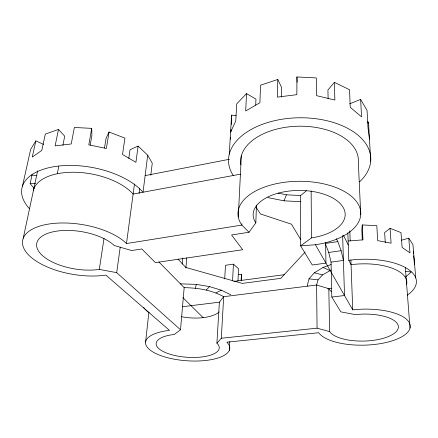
<?xml version="1.0" encoding="UTF-8"?>
<svg xmlns="http://www.w3.org/2000/svg" width="438" height="438" viewBox="0 0 438 438"><rect width="100%" height="100%" fill="white"/><g stroke="black" fill="none" stroke-linecap="round" stroke-linejoin="round"><path stroke-width="0.66" d="M306.414 190.754L300.671 195.534L300.616 245.882L312.272 264.99L325.954 263.134L325.576 242.192M349.639 103.85L360.649 99.388L361.525 116.837L350.252 107.31L349.529 89.719L334.38 82.333L334.878 100.017L316.57 95.659L316.345 77.931L296.926 76.951L296.844 94.663L277.413 97.11L277.785 79.464L260.533 85.213L259.904 102.733L245.702 110.967L246.528 93.606L255.945 99.103L255.71 105.087M281.53 97.11L281.694 87.682L277.785 79.464M231.302 124.523L231.488 118.484M231.532 117.143L231.593 115.128L236.142 115.747M158.846 261.908L184.174 287.656C197.757 287.881 211.68 289.978 223.681 296.69L221.294 338.245L216.903 343.206A31.651 11.519 4.1 0 1 200.199 357.151A31.651 11.519 4.1 0 1 158.917 348.703A31.651 11.519 4.1 0 1 174.231 334.473L180.511 329.781L116.694 272.65L99.306 269.408A41.889 18.954 9.1 0 1 42.251 255.381A41.889 18.954 9.1 0 1 57.46 231.034A41.889 18.954 9.1 0 1 114.23 245.51L131.685 250.547L141.813 248.965L155.397 262.636L242.696 249.731L231.565 234.971L249.041 232.244L255.825 222.849L256.46 205.104M241.212 280.616L241.486 274.549L238.299 274.577M237.971 281.004L238.557 268.735L233.427 264.158L225.482 265.28L224.699 278.935M241.918 223.725L241.858 225.083L249.041 232.244M238.272 217.056L241.343 155.813M229.337 350.307L229.769 341.541M232.567 280.895L233.427 264.158M229.266 154.247L231.593 115.128M230.487 139.279L230.602 137.264M230.925 131.904L231.04 129.889M216.903 343.206L219.378 302.176L223.681 296.69L316.603 285.007L328.807 288.686A33.835 14.788 -1.9 0 0 331.457 291.653M241.13 279.586L241.486 274.549M180.511 329.781L184.174 287.656M185.882 268.034L186.769 257.878M401.345 240.254L408.774 238.168L409.979 252.868L402.128 247.415L401 232.594L390.083 228.302L391.096 243.205L377.682 240.61L376.817 225.669L362.264 224.935L361.832 229.813L362.297 239.914M182.208 264.065L182.761 257.938M145.586 342.051L148.898 312.223M150.781 175.304L152.26 163.193L147.71 155.227L138.107 146.078L130.031 149.708L128.794 158.457M147.71 155.227L143.034 192.222A65.048 33.168 10.2 0 0 55.829 166.402A65.048 33.168 10.2 0 0 29.362 208.581M139.065 193.481L139.678 188.751M138.107 146.078L135.917 162.317L122.509 154.483L124.918 138.112L109.04 132.019L106.078 138.277L104.485 148.082M255.825 222.849A46.012 24.172 -0.2 0 1 284.771 191.702A46.012 24.172 -0.2 0 1 343.2 207.486A46.012 24.172 -0.2 0 1 311.484 237.883L300.616 245.882L315.404 244.727L352.727 309.852A46.609 18.007 -1.3 0 1 408.857 321.914A46.609 18.007 -1.3 0 1 375.47 344.356A46.609 18.007 -1.3 0 1 318.7 332.727L226.818 342.182A42.223 15.374 4.1 0 1 204.103 360.638A42.223 15.374 4.1 0 1 149.259 349.338A42.223 15.374 4.1 0 1 169.506 330.372L105.881 275.119A55.905 25.322 9.1 0 1 29.762 256.104A55.905 25.322 9.1 0 1 50.896 223.73A55.905 25.322 9.1 0 1 126.489 243.544L134.466 184.004M116.694 272.65L120.226 247.136M99.306 269.408L104.009 238.414M109.04 132.019L106.39 148.477L88.81 144.858L91.712 128.361L74.372 127.48L71.23 143.965L55.128 145.881L58.468 129.456L45.3 134.083L41.813 150.393L32.281 157.067L35.845 140.899L43.603 144.381M90.19 145.137L91.909 135.315L91.712 128.361M33.354 190.295A53.836 27.435 10.1 0 1 57.307 173.744L58.741 166.435M62.908 145.317L64.709 136.185L58.468 129.456M23.219 238.316L37.63 170.853M34.115 188.313L30.14 183.642L31.979 175.184M22.464 186.112L30.682 149.298L35.845 140.899M195.386 288.226L196.35 284.388L209.583 286.611L221.327 290.175L230.7 294.763M331.133 264.503L323.069 267.443L314.281 272.819L308.998 278.847L307.421 285.072L307.777 286.113M331.068 270.06L322.516 274.9L318.032 279.855L316.603 285.007L317.068 328.171L329.655 331.599A34.93 13.485 -1.3 0 0 371.971 340.512A34.93 13.485 -1.3 0 0 397.397 323.764A34.93 13.485 -1.3 0 0 355.453 314.61L340.857 311.878L331.812 297.041L331.046 262.116L328.714 252.458L325.264 243.44L337.829 241.623L341.142 250.711L343.419 260.435L331.046 262.116M368.15 123.319L368.511 122.065L367.175 122.109M267.886 197.593L284.005 200.828L286.414 194.811L300.671 195.534M230.585 132.095L235.759 121.041L236.717 103.866L246.528 93.606M334.38 82.333L327.925 90.025L328.122 98.796M305.166 252.058L280.802 278.344L242.274 283.397L185.772 267.421L177.948 259M206.249 290.038L209.583 286.611M405.67 276.871L411.227 271.993L405.243 271.308M390.083 228.302L384.635 232.556L385.276 242.641M215.918 292.94L221.327 290.175M145.137 175.605L229.539 159.251M240.385 174.182L133.119 194.056A53.836 27.43 10.2 0 0 57.301 173.738M126.489 243.544L241.858 225.083A61.424 32.308 -0.2 0 1 279.641 183.046A61.424 32.308 -0.2 0 1 358.131 204.004A61.424 32.308 -0.2 0 1 315.404 244.727M328.714 252.458L341.142 250.711M233.887 281.388L284.689 274.642M182.274 306.753L219.378 302.176M327.827 288.806L331.84 288.308M331.812 297.041L344.514 295.53L342.647 235.551M221.294 338.245L317.068 328.171M406.639 284.311A45.147 19.765 -1.9 0 0 351.052 264.7L348.807 260.32L348.128 241.026L362.965 239.865L362.264 224.935M180.429 283.846L196.35 284.388M30.14 183.642L35.582 183.511M284.005 200.828L300.983 201.688M308.998 278.847L318.032 279.855M31.645 175.014L36.825 175.649M278.048 193.114L286.414 194.811M314.281 272.819L322.516 274.9M323.069 267.443L329.852 270.498M182.838 297.605L203.144 317.643M256.011 207.114L260.506 213.974L291.473 224.201L300.796 239.723M408.774 238.168L412.93 244.552L415.755 277.96M360.649 99.388L367.044 110.469L368.002 127.743L369.469 139.131M336.296 238.65L337.829 241.623M343.48 235.348L348.27 245.006M413.313 251.248L413.532 253.859M413.696 255.825L413.97 259.093M414.14 261.059L414.414 264.328M405.336 267.728L410.023 328.117M414.156 259.104L414.452 264.328M368.511 122.065L370.712 161.408M360.737 214.828L358.306 161.737A58.895 34.668 -0.8 0 0 297.752 126.232A58.895 34.668 -0.8 0 0 240.862 164.847M296.926 76.951L297.178 82.317M349.814 230.793L350.186 240.867M350.893 260.095L352.727 309.852M347.843 232.912L348.128 241.026M328.807 288.686L329.655 331.599M311.144 190.924L311.484 237.883M148.925 312.612A49.527 20.471 4.3 0 1 143.675 307.471M219.257 311.9A30.742 12.691 4.3 0 1 181.693 316.745M233.279 175.496A71.17 41.966 -0.8 0 1 306.874 117.921A71.17 41.966 -0.8 0 1 359.499 181.89M348.807 260.32A54.531 23.86 -1.9 0 1 406.508 268.209A54.531 23.86 -1.9 0 1 407.263 295.163"/></g></svg>
